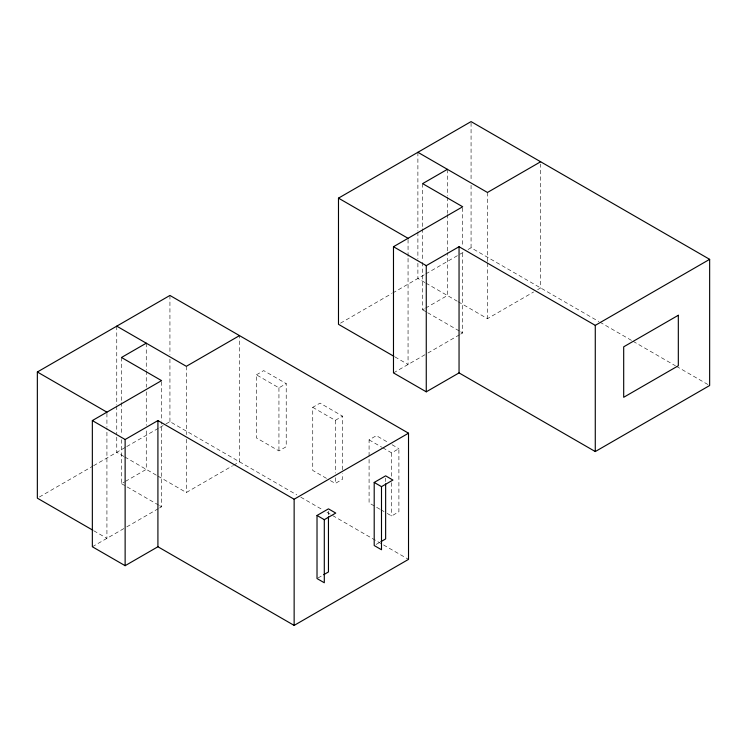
<?xml version="1.0" encoding="UTF-8"?>
<svg xmlns="http://www.w3.org/2000/svg" width="747" height="747" viewBox="0 0 747 747"><rect width="100%" height="100%" fill="white"/><g stroke="black" fill="none" stroke-linecap="round" stroke-linejoin="round"><path stroke-width="0.56" stroke-dasharray="3.73 2.8" d="M39.358 497.016L92.591 466.287M93.599 465.708L125.739 447.145M126.747 446.566L158.887 428.012M159.895 427.433L164.91 424.529M165.918 423.951L169.933 421.635L296.848 494.906M340.492 323.162L391.717 293.58M392.726 293.001L424.866 274.448M425.874 273.869L464.036 251.832M468.052 249.517L471.068 247.771L598.917 321.583M256.408 374.817L263.691 370.615L286.222 383.622L286.222 446.715L278.939 450.917L256.408 437.91L256.408 374.817L278.939 387.824L286.222 383.622M121.49 439.675L121.49 483.664L124.46 481.955M125.449 481.376L146.263 469.368L146.263 430.011M422.625 262.346L422.625 309.809L424.604 308.67M425.594 308.091L447.397 295.513L447.397 252.682M326.458 478.351L312.741 470.433L312.741 407.339L320.033 403.137L342.565 416.144L342.565 472.356M92.348 546.757L125.795 527.447M126.785 526.878L158.579 508.52M159.569 507.951L161.557 506.802L161.557 422.298M158.093 476.203L186.33 492.497L232.485 465.848M233.484 465.269L239.507 461.795L239.507 335.618M393.482 372.902L426.929 353.592M427.919 353.014L459.713 334.665M460.703 334.086L462.692 332.938L462.692 250.749M458.219 301.76L487.464 318.642L533.619 291.993M537.625 289.677L540.641 287.94L540.641 164.079M312.741 407.339L335.282 420.356L342.565 416.144M369.083 455.931L369.083 439.871L376.367 435.66L388.123 442.448M330.379 480.61L335.282 483.44L342.565 479.238L342.565 473.505M382.8 447.789L391.615 452.878L398.898 448.676L398.898 511.76L391.615 515.972L385.732 512.573M317.97 578.001L322.732 575.246M376.115 544.432L379.924 542.238M599.925 322.162L632.139 340.763M633.139 341.342L675.419 365.759M676.427 366.338L708.642 384.938M424.95 282.553L417.89 278.472L417.89 259.956M425.958 283.132L457.211 301.181M422.625 309.809L426.63 312.125M427.629 312.704L459.685 331.21M460.684 331.789L462.692 332.938M394.948 356.917L408.058 364.489L408.058 257.986M392.044 444.717L398.898 448.676M369.083 439.871L381.82 447.22M379.859 509.183L369.083 502.955L369.083 457.071M380.839 509.743L384.761 512.012M300.798 497.185L323.003 510.005M326.981 512.293L408.516 559.372M123.815 456.408L116.756 452.337L116.756 434.969M124.824 456.987L157.085 475.615M121.49 483.664L158.551 505.065M159.55 505.644L161.557 506.802M93.814 530.781L106.924 538.344L106.924 428.367M487.464 192.465L487.464 261.917M487.464 263.075L487.464 318.642M471.068 122.751L471.068 180.634M471.068 185.265L471.068 247.771M462.692 207.918L462.692 246.118M447.397 169.326L447.397 195.957M447.397 197.115L447.397 213.315M447.397 214.473L447.397 251.524M422.625 183.631L422.625 227.62M422.625 228.778L422.625 261.189M417.89 152.295L417.89 231.01M417.89 232.168L417.89 258.798M408.058 239.47L408.058 256.828M391.615 452.878L391.615 476.969M391.615 482.702L391.615 515.972M385.639 478.136L385.639 481.582M335.282 420.356L335.282 473.122M335.282 477.707L335.282 483.44M328.456 511.153L328.456 515.738M278.939 387.824L278.939 450.917M186.33 366.319L186.33 434.623M186.33 439.255L186.33 492.497M169.933 295.448L169.933 354.489M169.933 359.12L169.933 421.635M161.557 381.782L161.557 421.14M146.263 343.19L146.263 369.812M146.263 370.97L146.263 387.179M146.263 391.811L146.263 425.379M121.49 357.486L121.49 401.475M121.49 402.633L121.49 435.043M116.756 326.159L116.756 404.874M116.756 406.032L116.756 433.811M106.924 413.324L106.924 427.219"/><path stroke-width="1.12" d="M92.805 530.193L37.35 498.174L37.35 371.997L169.933 295.448L408.516 433.195L408.516 559.372L294.141 625.407L157.916 546.757L125.132 565.684L92.348 546.757L92.348 420.58L161.557 380.625L121.49 357.486L146.263 343.19M393.94 356.338L338.484 324.319L338.484 198.142L471.068 121.593L709.65 259.34L709.65 385.517L595.275 451.552L459.05 372.902L426.266 391.82L393.482 372.902L393.482 246.715L462.692 206.76L422.625 183.631L447.397 169.326M239.507 335.618L186.33 366.319L116.756 326.159M540.641 161.763L487.464 192.465L417.89 152.295M92.348 420.58L125.132 439.507L157.916 420.58L294.141 499.229L408.516 433.195M393.482 246.715L426.266 265.643L459.05 246.715L595.275 325.365L709.65 259.34M317.017 515.467L328.456 508.856L335.739 513.068L324.301 519.669L317.017 515.467L317.017 578.552L324.301 582.763L324.301 519.669M374.2 482.45L385.639 475.839L392.922 480.05L381.493 486.652L374.2 482.45L374.2 545.534L381.493 549.745L381.493 486.652M323.694 574.704L328.456 571.95L328.456 516.887M380.877 541.687L385.639 538.932L385.639 483.869M338.484 198.142L408.058 238.312M37.35 371.997L106.924 412.167M595.275 325.365L595.275 451.552M459.05 246.715L459.05 372.902M426.266 265.643L426.266 391.82M294.141 499.229L294.141 625.407M157.916 420.58L157.916 546.757M125.132 439.507L125.132 565.684M678.323 315.271L623.689 346.823L623.689 397.292L678.323 365.75L678.323 315.271"/></g></svg>
